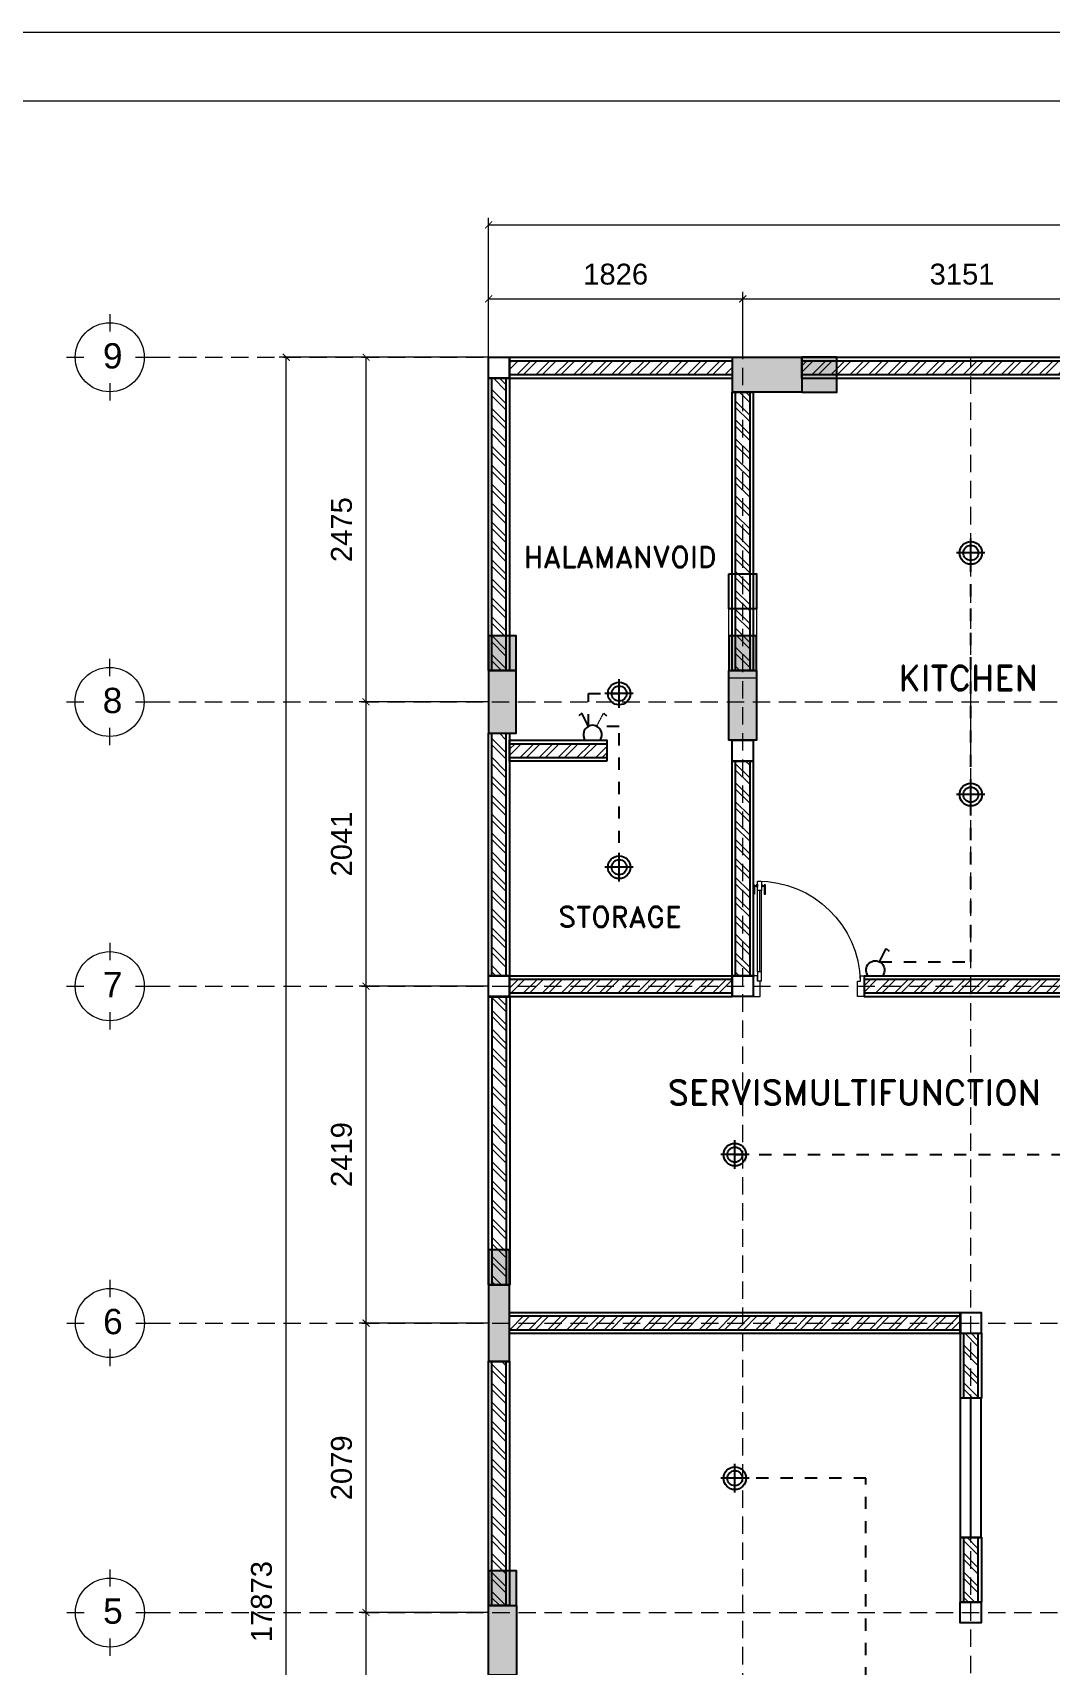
# Model space of a CAD drawing. Header units: millimetres. Extents: x 19632 to 183655, y 41319 to 69325.
# Drawn here: x 29988 to 37302, y 57599 to 69325 of the extents above; entities that cross this region are included whole.
import ezdxf
from ezdxf.enums import TextEntityAlignment as Align

# ---------------------------------------------------------------- set-up
doc = ezdxf.new("R2010")
doc.units = ezdxf.units.MM
doc.header["$MEASUREMENT"] = 0
for name, pattern in [('DASHED2', [0.375, 0.25, -0.125]), ('FHIDDEN', [0.25, 0.125, -0.125]), ('HIDDEN2', [0.1875, 0.125, -0.0625]), ('SLD-Solid', [0])]:
    doc.linetypes.add(name, pattern=pattern)
for name, color, linetype, lineweight in [('09-Arsiran', 8, 'Continuous', 5), ('AS', 8, 'HIDDEN2', 5), ('DINDING', 1, 'Continuous', 20), ('DOOR OPENING', 4, 'SLD-Solid', 5), ('HATCH', 8, 'Continuous', 5), ('Kabel', 2, 'DASHED2', 20), ('LEGEND', 1, 'DASHED2', 50), ('XR-KOP A3_MOZART$0$KOP-A1$0$A-GRSKOP', 1, 'Continuous', 5)]:
    doc.layers.add(name, color=color, linetype=linetype, lineweight=lineweight)
for name, color, linetype in [('JALUR LAMPU', 5, 'FHIDDEN'), ('lights (bulb)', 32, 'Continuous'), ('LISTRIK', 2, 'Continuous'), ('tampak', 7, 'Continuous'), ('WALL', 255, 'Continuous')]:
    doc.layers.add(name, color=color, linetype=linetype)
doc.styles.add('HAND', font='ROMAND.SHX', dxfattribs={"width": 0.8, "height": 250})
doc.styles.get("Standard").update_dxf_attribs({"font": 'arial.ttf'})
doc.dimstyles.new('DIM100', dxfattribs={"dimscale": 0, "dimtxt": 150, "dimasz": 50, "dimexe": 50, "dimexo": 0, "dimgap": 100, "dimtad": 1, "dimtoh": 1, "dimdec": 0, "dimdsep": 46, "dimtxsty": 'Standard', "dimblk": 'ARCHTICK', "dimcen": 1, "dimclrd": 1, "dimclre": 1, "dimadec": 0, "dimazin": 0, "dimtfac": 250, "dimtdec": 0, "dimtix": 1, "dimtmove": 0, "dimatfit": 3, "dimldrblk": 'DOT', "dimfxl": 150, "dimtolj": 1, "dimtzin": 0, "dimlwd": 5, "dimlwe": 5, "dimarcsym": 0})

# ---------------------------------------------------------------- blocks, each defined once
blk = doc.blocks.new('DSS54322')
blk.add_lwpolyline([(-8025, 20820), (-7825, 20820), (-7825, 20570), (-8025, 20570)], close=True)
at = {"layer": 'Kabel'}
blk.add_lwpolyline([(-8025, 20570), (-7825, 20570), (-7825, 20070), (-8025, 20070)], close=True, dxfattribs=at)
blk = doc.blocks.new('hsdh')
at = {"layer": 'XR-KOP A3_MOZART$0$KOP-A1$0$A-GRSKOP', "color": 0, "linetype": 'Continuous', "lineweight": 5}
blk.add_lwpolyline([(145480, 82601), (107945, 82601), (107945, 56197), (145480, 56197)], close=True, dxfattribs=at)
at = {"layer": 'XR-KOP A3_MOZART$0$KOP-A1$0$A-GRSKOP', "color": 5, "linetype": 'Continuous', "lineweight": 5}
blk.add_lwpolyline([(145017, 82138), (108409, 82138), (108409, 56660), (145017, 56660)], close=True, dxfattribs=at)
blk = doc.blocks.new('*U41')
at = {"layer": 'HATCH'}
h = blk.add_hatch(dxfattribs=at)
h.set_pattern_fill('ANSI32', color=0, scale=10)
h.set_pattern_definition([(45, (-19942.19, -10567.46), (-67.3519, 67.3519), []), (45, (-19897.29, -10567.46), (-67.3519, 67.3519), [])])
h.paths.add_polyline_path([(-3382, 50), (-3382, -50), (-1303, -50), (-1303, 50)])
at = {"layer": 'WALL', "color": 0}
for points in [[(-3382, 75), (-1303, 75), (-1303, -75), (-3382, -75)], [(-3382, 50), (-1303, 50), (-1303, -50), (-3382, -50)]]:
    blk.add_lwpolyline(points, close=True, dxfattribs=at)
blk = doc.blocks.new('*U34')
at = {"layer": 'HATCH'}
h = blk.add_hatch(dxfattribs=at)
h.set_pattern_fill('ANSI32', color=0, scale=10)
h.set_pattern_definition([(45, (-19843.16, -10567.46), (-67.3519, 67.3519), []), (45, (-19798.26, -10567.46), (-67.3519, 67.3519), [])])
h.paths.add_polyline_path([(-3283, 50), (-3283, -50), (-1303, -50), (-1303, 50)])
at = {"layer": 'WALL', "color": 0}
for points in [[(-3283, 75), (-1303, 75), (-1303, -75), (-3283, -75)], [(-3283, 50), (-1303, 50), (-1303, -50), (-3283, -50)]]:
    blk.add_lwpolyline(points, close=True, dxfattribs=at)
blk = doc.blocks.new('*U6')
at = {"layer": 'HATCH'}
h = blk.add_hatch(dxfattribs=at)
h.set_pattern_fill('ANSI32', color=0, scale=10)
h.set_pattern_definition([(45, (2126.09, -10567.46), (-67.3519, 67.3519), []), (45, (2170.99, -10567.46), (-67.3519, 67.3519), [])])
h.paths.add_polyline_path([(9484, -50), (9484, 50), (7899, 50), (7899, -50)])
at = {"layer": 'WALL', "color": 0}
for points in [[(7899, 75), (9484, 75), (9484, -75), (7899, -75)], [(7899, 50), (9484, 50), (9484, -50), (7899, -50)]]:
    blk.add_lwpolyline(points, close=True, dxfattribs=at)
blk = doc.blocks.new('*U35')
at = {"layer": 'HATCH'}
h = blk.add_hatch(dxfattribs=at)
h.set_pattern_fill('ANSI32', color=0, scale=10)
h.set_pattern_definition([(45, (564.82, -10567.46), (-67.3519, 67.3519), []), (45, (609.72, -10567.46), (-67.3519, 67.3519), [])])
h.paths.add_polyline_path([(9137, -50), (9137, 50), (6685, 50), (6685, -50)])
at = {"layer": 'WALL', "color": 0}
for points in [[(6685, 75), (9137, 75), (9137, -75), (6685, -75)], [(6685, 50), (9137, 50), (9137, -50), (6685, -50)]]:
    blk.add_lwpolyline(points, close=True, dxfattribs=at)
blk = doc.blocks.new('*U42')
at = {"layer": 'HATCH'}
h = blk.add_hatch(dxfattribs=at)
h.set_pattern_fill('ANSI32', color=0, scale=10)
h.set_pattern_definition([(45, (-20693.43, -10567.46), (-67.3519, 67.3519), []), (45, (-20648.53, -10567.46), (-67.3519, 67.3519), [])])
h.paths.add_polyline_path([(-3580, 50), (-3580, -50), (-1856, -50), (-1856, 50)])
at = {"layer": 'WALL', "color": 0}
for points in [[(-3580, 75), (-1856, 75), (-1856, -75), (-3580, -75)], [(-3580, 50), (-1856, 50), (-1856, -50), (-3580, -50)]]:
    blk.add_lwpolyline(points, close=True, dxfattribs=at)
blk = doc.blocks.new('*U141')
at = {"layer": 'HATCH'}
h = blk.add_hatch(dxfattribs=at)
h.set_pattern_fill('ANSI32', color=0, scale=10)
h.set_pattern_definition([(45, (3017.42, -10567.46), (-67.3519, 67.3519), []), (45, (3062.32, -10567.46), (-67.3519, 67.3519), [])])
h.paths.add_polyline_path([(9484, -50), (9484, 50), (8791, 50), (8791, -50)])
at = {"layer": 'WALL', "color": 0}
for points in [[(8791, 75), (9484, 75), (9484, -75), (8791, -75)], [(8791, 50), (9484, 50), (9484, -50), (8791, -50)]]:
    blk.add_lwpolyline(points, close=True, dxfattribs=at)
blk = doc.blocks.new('*U7')
at = {"layer": 'HATCH'}
h = blk.add_hatch(dxfattribs=at)
h.set_pattern_fill('ANSI32', color=0, scale=10)
h.set_pattern_definition([(45, (-20495.355, -10567.46), (-67.3519, 67.3519), []), (45, (-20450.45, -10567.46), (-67.3519, 67.3519), [])])
h.paths.add_polyline_path([(-3382, 50), (-3382, -50), (-1856, -50), (-1856, 50)])
at = {"layer": 'WALL', "color": 0}
for points in [[(-3382, 75), (-1856, 75), (-1856, -75), (-3382, -75)], [(-3382, 50), (-1856, 50), (-1856, -50), (-3382, -50)]]:
    blk.add_lwpolyline(points, close=True, dxfattribs=at)
blk = doc.blocks.new('*U82')
at = {"layer": 'HATCH'}
h = blk.add_hatch(dxfattribs=at)
h.set_pattern_fill('ANSI32', color=0, scale=10)
h.set_pattern_definition([(45, (292.47, -10567.46), (-67.3519, 67.3519), []), (45, (337.37, -10567.46), (-67.3519, 67.3519), [])])
h.paths.add_polyline_path([(8692, -50), (8692, 50), (6858, 50), (6858, -50)])
at = {"layer": 'WALL', "color": 0}
for points in [[(6858, 75), (8692, 75), (8692, -75), (6858, -75)], [(6858, 50), (8692, 50), (8692, -50), (6858, -50)]]:
    blk.add_lwpolyline(points, close=True, dxfattribs=at)
blk = doc.blocks.new('*U51')
at = {"layer": 'HATCH'}
h = blk.add_hatch(dxfattribs=at)
h.set_pattern_fill('ANSI32', color=0, scale=10)
h.set_pattern_definition([(45, (-19972.63, -10567.46), (-67.3519, 67.3519), []), (45, (-19927.73, -10567.46), (-67.3519, 67.3519), [])])
h.paths.add_polyline_path([(-3382, 50), (-3382, -50), (-1333, -50), (-1333, 50)])
at = {"layer": 'WALL', "color": 0}
for points in [[(-3382, 75), (-1333, 75), (-1333, -75), (-3382, -75)], [(-3382, 50), (-1333, 50), (-1333, -50), (-3382, -50)]]:
    blk.add_lwpolyline(points, close=True, dxfattribs=at)
blk = doc.blocks.new('*U8')
at = {"layer": 'HATCH'}
h = blk.add_hatch(dxfattribs=at)
h.set_pattern_fill('ANSI32', color=0, scale=10)
h.set_pattern_definition([(45, (501.89, -10567.46), (-67.3519, 67.3519), []), (45, (546.79, -10567.46), (-67.3519, 67.3519), [])])
h.paths.add_polyline_path([(9484, -50), (9484, 50), (6275, 50), (6275, -50)])
at = {"layer": 'WALL', "color": 0}
for points in [[(6275, 75), (9484, 75), (9484, -75), (6275, -75)], [(6275, 50), (9484, 50), (9484, -50), (6275, -50)]]:
    blk.add_lwpolyline(points, close=True, dxfattribs=at)
blk = doc.blocks.new('*U75')
at = {"layer": 'HATCH'}
h = blk.add_hatch(dxfattribs=at)
h.set_pattern_fill('ANSI32', color=0, scale=10)
h.set_pattern_definition([(45, (-18659.67, -10567.46), (-67.3519, 67.3519), []), (45, (-18614.77, -10567.46), (-67.3519, 67.3519), [])])
h.paths.add_polyline_path([(-1932, 50), (-1932, -50), (-1471, -50), (-1471, 50)])
at = {"layer": 'WALL', "color": 0}
for points in [[(-1932, 75), (-1471, 75), (-1471, -75), (-1932, -75)], [(-1932, 50), (-1471, 50), (-1471, -50), (-1932, -50)]]:
    blk.add_lwpolyline(points, close=True, dxfattribs=at)
blk = doc.blocks.new('_ArchTick')
at = {"color": 0, "linetype": 'ByBlock', "const_width": 0.15}
blk.add_lwpolyline([(-0.5, -0.5), (0.5, 0.5)], dxfattribs=at)
blk = doc.blocks.new('*D265')
at = {"color": 1, "lineweight": 5, "transparency": 16777216}
for p, q in [((33265, 66994), (33265, 67463)), ((35091, 66994), (35091, 67463)), ((33265, 67413), (35091, 67413))]:
    blk.add_line(p, q, dxfattribs=at)
at = {"layer": 'Defpoints', "color": 0, "transparency": 16777216}
for p in [(35091, 67413), (33265, 66994), (35091, 66994)]:
    blk.add_point(p, dxfattribs=at)
at = {"color": 1, "lineweight": 5, "transparency": 16777216, "xscale": 50, "yscale": 50, "zscale": 50, "rotation": 180}
blk.add_blockref('_ArchTick', (33265, 67413), dxfattribs=at)
at = {"color": 1, "lineweight": 5, "transparency": 16777216, "xscale": 50, "yscale": 50, "zscale": 50}
blk.add_blockref('_ArchTick', (35091, 67413), dxfattribs=at)
at = {"color": 0, "transparency": 16777216, "insert": (34178, 67590), "char_height": 150, "attachment_point": 5}
blk.add_mtext('\\A1;1826', dxfattribs=at)
blk = doc.blocks.new('_DOT')
at = {"color": 0, "linetype": 'ByBlock'}
blk.add_line((-0.5, 0), (-1, 0), dxfattribs=at)
at = {"color": 0, "linetype": 'ByBlock', "const_width": 0.5}
blk.add_lwpolyline([(-0.25, 0, 1), (0.25, 0, 1)], format="xyb", close=True, dxfattribs=at)
blk = doc.blocks.new('*D210')
at = {"color": 1, "lineweight": 5, "transparency": 16777216}
for p, q in [((35091, 66994), (35091, 67463)), ((38243, 66992), (38243, 67463)), ((35091, 67413), (38243, 67413))]:
    blk.add_line(p, q, dxfattribs=at)
at = {"layer": 'Defpoints', "color": 0, "transparency": 16777216}
for p in [(38243, 67413), (35091, 66994), (38243, 66992)]:
    blk.add_point(p, dxfattribs=at)
at = {"color": 1, "lineweight": 5, "transparency": 16777216, "xscale": 50, "yscale": 50, "zscale": 50, "rotation": 180}
blk.add_blockref('_ArchTick', (35091, 67413), dxfattribs=at)
at = {"color": 1, "lineweight": 5, "transparency": 16777216, "xscale": 50, "yscale": 50, "zscale": 50}
blk.add_blockref('_ArchTick', (38243, 67413), dxfattribs=at)
at = {"color": 0, "transparency": 16777216, "insert": (36667, 67590), "char_height": 150, "attachment_point": 5}
blk.add_mtext('\\A1;3151', dxfattribs=at)
blk = doc.blocks.new('*D212')
at = {"color": 1, "lineweight": 5, "transparency": 16777216}
for p, q in [((33265, 66994), (33265, 67995)), ((33265, 67945), (42779, 67945)), ((42779, 66992), (42779, 67995))]:
    blk.add_line(p, q, dxfattribs=at)
at = {"layer": 'Defpoints', "color": 0, "transparency": 16777216}
for p in [(42779, 67945), (33265, 66994), (42779, 66992)]:
    blk.add_point(p, dxfattribs=at)
at = {"color": 1, "lineweight": 5, "transparency": 16777216, "xscale": 50, "yscale": 50, "zscale": 50, "rotation": 180}
blk.add_blockref('_ArchTick', (33265, 67945), dxfattribs=at)
at = {"color": 1, "lineweight": 5, "transparency": 16777216, "xscale": 50, "yscale": 50, "zscale": 50}
blk.add_blockref('_ArchTick', (42779, 67945), dxfattribs=at)
at = {"color": 0, "transparency": 16777216, "insert": (38022, 68122), "char_height": 150, "attachment_point": 5}
blk.add_mtext('\\A1;9514', dxfattribs=at)
blk = doc.blocks.new('*D214')
at = {"color": 1, "lineweight": 5, "transparency": 16777216}
for p, q in [((33263, 57979), (32334, 57979)), ((32384, 54567), (32384, 57979)), ((33265, 54567), (32334, 54567))]:
    blk.add_line(p, q, dxfattribs=at)
at = {"layer": 'Defpoints', "color": 0, "transparency": 16777216}
for p in [(32384, 57979), (33263, 57979), (33265, 54567)]:
    blk.add_point(p, dxfattribs=at)
at = {"color": 1, "lineweight": 5, "transparency": 16777216, "xscale": 50, "yscale": 50, "zscale": 50}
for p, rotation in [((32384, 57979), 90), ((32384, 54567), 270)]:
    blk.add_blockref('_ArchTick', p, dxfattribs=dict(at, rotation=rotation))
at = {"color": 0, "transparency": 16777216, "insert": (32208, 56273), "char_height": 150, "attachment_point": 5, "rotation": 90}
blk.add_mtext('\\A1;3412', dxfattribs=at)
blk = doc.blocks.new('*D215')
at = {"color": 1, "lineweight": 5, "transparency": 16777216}
for p, q in [((33263, 60058), (32334, 60058)), ((32384, 57979), (32384, 60058)), ((33263, 57979), (32334, 57979))]:
    blk.add_line(p, q, dxfattribs=at)
at = {"layer": 'Defpoints', "color": 0, "transparency": 16777216}
for p in [(32384, 60058), (33263, 60058), (33263, 57979)]:
    blk.add_point(p, dxfattribs=at)
at = {"color": 1, "lineweight": 5, "transparency": 16777216, "xscale": 50, "yscale": 50, "zscale": 50}
for p, rotation in [((32384, 60058), 90), ((32384, 57979), 270)]:
    blk.add_blockref('_ArchTick', p, dxfattribs=dict(at, rotation=rotation))
at = {"color": 0, "transparency": 16777216, "insert": (32208, 59018), "char_height": 150, "attachment_point": 5, "rotation": 90}
blk.add_mtext('\\A1;2079', dxfattribs=at)
blk = doc.blocks.new('*D216')
at = {"color": 1, "lineweight": 5, "transparency": 16777216}
for p, q in [((33263, 62477), (32334, 62477)), ((32384, 60058), (32384, 62477)), ((33263, 60058), (32334, 60058))]:
    blk.add_line(p, q, dxfattribs=at)
at = {"layer": 'Defpoints', "color": 0, "transparency": 16777216}
for p in [(32384, 62477), (33263, 62477), (33263, 60058)]:
    blk.add_point(p, dxfattribs=at)
at = {"color": 1, "lineweight": 5, "transparency": 16777216, "xscale": 50, "yscale": 50, "zscale": 50}
for p, rotation in [((32384, 62477), 90), ((32384, 60058), 270)]:
    blk.add_blockref('_ArchTick', p, dxfattribs=dict(at, rotation=rotation))
at = {"color": 0, "transparency": 16777216, "insert": (32208, 61268), "char_height": 150, "attachment_point": 5, "rotation": 90}
blk.add_mtext('\\A1;2419', dxfattribs=at)
blk = doc.blocks.new('*D217')
at = {"color": 1, "lineweight": 5, "transparency": 16777216}
for p, q in [((33263, 64519), (32334, 64519)), ((32384, 62477), (32384, 64519)), ((33263, 62477), (32334, 62477))]:
    blk.add_line(p, q, dxfattribs=at)
at = {"layer": 'Defpoints', "color": 0, "transparency": 16777216}
for p in [(32384, 64519), (33263, 64519), (33263, 62477)]:
    blk.add_point(p, dxfattribs=at)
at = {"color": 1, "lineweight": 5, "transparency": 16777216, "xscale": 50, "yscale": 50, "zscale": 50}
for p, rotation in [((32384, 64519), 90), ((32384, 62477), 270)]:
    blk.add_blockref('_ArchTick', p, dxfattribs=dict(at, rotation=rotation))
at = {"color": 0, "transparency": 16777216, "insert": (32208, 63498), "char_height": 150, "attachment_point": 5, "rotation": 90}
blk.add_mtext('\\A1;2041', dxfattribs=at)
blk = doc.blocks.new('*D218')
at = {"color": 1, "lineweight": 5, "transparency": 16777216}
for p, q in [((33263, 66994), (32334, 66994)), ((32384, 64519), (32384, 66994)), ((33263, 64519), (32334, 64519))]:
    blk.add_line(p, q, dxfattribs=at)
at = {"layer": 'Defpoints', "color": 0, "transparency": 16777216}
for p in [(32384, 66994), (33263, 66994), (33263, 64519)]:
    blk.add_point(p, dxfattribs=at)
at = {"color": 1, "lineweight": 5, "transparency": 16777216, "xscale": 50, "yscale": 50, "zscale": 50}
for p, rotation in [((32384, 66994), 90), ((32384, 64519), 270)]:
    blk.add_blockref('_ArchTick', p, dxfattribs=dict(at, rotation=rotation))
at = {"color": 0, "transparency": 16777216, "insert": (32208, 65756), "char_height": 150, "attachment_point": 5, "rotation": 90}
blk.add_mtext('\\A1;2475', dxfattribs=at)
blk = doc.blocks.new('*D220')
at = {"color": 1, "lineweight": 5, "transparency": 16777216}
for p, q in [((33263, 66994), (31760, 66994)), ((31810, 49121), (31810, 66994)), ((33265, 49121), (31760, 49121))]:
    blk.add_line(p, q, dxfattribs=at)
at = {"layer": 'Defpoints', "color": 0, "transparency": 16777216}
for p in [(31810, 66994), (33263, 66994), (33265, 49121)]:
    blk.add_point(p, dxfattribs=at)
at = {"color": 1, "lineweight": 5, "transparency": 16777216, "xscale": 50, "yscale": 50, "zscale": 50}
for p, rotation in [((31810, 66994), 90), ((31810, 49121), 270)]:
    blk.add_blockref('_ArchTick', p, dxfattribs=dict(at, rotation=rotation))
at = {"color": 0, "transparency": 16777216, "insert": (31633, 58057), "char_height": 150, "attachment_point": 5, "rotation": 90}
blk.add_mtext('\\A1;17873', dxfattribs=at)
blk = doc.blocks.new('FDFGKAA')
at = {"layer": 'tampak', "transparency": 33554687}
h = blk.add_hatch(dxfattribs=at)
h.set_pattern_fill('ANSI31', color=256, scale=10)
h.set_pattern_definition([(45, (-73606.7004, -18895.478), (-0.8838834765, 0.8838834765), [])])
h.paths.add_polyline_path([(212885, 41901), (213385, 41901), (213385, 41651), (212885, 41651)])
h.paths.add_polyline_path([(215861, 41900), (215861, 41700), (216361, 41700), (216361, 41900)])
h.paths.add_polyline_path([(218871, 41900), (218871, 41700), (219371, 41700), (219371, 41900)])
h.paths.add_polyline_path([(220648, 41900), (220448, 41900), (220448, 41300), (220648, 41300)])
h.paths.add_polyline_path([(216009, 39651), (216209, 39651), (216209, 39151), (216009, 39151)])
h.paths.add_polyline_path([(212859, 39651), (213059, 39651), (213059, 39151), (212859, 39151)])
h.paths.add_polyline_path([(211132, 39651), (211132, 39201), (211332, 39201), (211332, 39651)])
h.paths.add_polyline_path([(220648, 37858), (220448, 37858), (220448, 37258), (220648, 37258)])
h.paths.add_polyline_path([(220648, 35490), (220448, 35490), (220448, 34890), (220648, 34890)])
h.paths.add_polyline_path([(219021, 35390), (219221, 35390), (219221, 34890), (219021, 34890)])
h.paths.add_polyline_path([(216595, 35065), (216595, 34865), (216095, 34865), (216095, 35065)])
h.paths.add_polyline_path([(211133, 35240), (211133, 34690), (211283, 34690), (211283, 35240)])
h.paths.add_polyline_path([(219205, 32436), (219005, 32436), (219005, 32936), (219205, 32936)])
h.paths.add_polyline_path([(216296, 32436), (216096, 32436), (216096, 32936), (216296, 32936)])
h.paths.add_polyline_path([(211333, 32436), (211133, 32436), (211133, 32936), (211333, 32936)])
h.paths.add_polyline_path([(211135, 29398), (211135, 28798), (211285, 28798), (211285, 29398)])
h.paths.add_polyline_path([(216098, 29398), (216098, 28798), (216248, 28798), (216248, 29398)])
h.paths.add_polyline_path([(219048, 29398), (219048, 28798), (219198, 28798), (219198, 29398)])
h = blk.add_hatch(color=5, dxfattribs=at)
h.dxf.hatch_style = 1
h.paths.add_polyline_path([(213385, 41901), (213385, 41651), (213635, 41651), (213635, 41901)])
h.paths.add_polyline_path([(215611, 41900), (215611, 41700), (215861, 41700), (215861, 41900)])
h.paths.add_polyline_path([(216361, 41900), (216361, 41700), (216611, 41700), (216611, 41900)])
h.paths.add_polyline_path([(218621, 41900), (218621, 41700), (218871, 41700), (218871, 41900)])
h.paths.add_polyline_path([(220648, 41900), (220648, 41300), (220898, 41300), (220898, 41900)])
h.paths.add_polyline_path([(220648, 39058), (220648, 38458), (220898, 38458), (220898, 39058)])
h.paths.add_polyline_path([(219046, 39651), (219246, 39651), (219246, 39901), (219046, 39901)])
h.paths.add_polyline_path([(220648, 37844), (220648, 37244), (220898, 37244), (220898, 37844)])
h.paths.add_polyline_path([(216009, 39651), (216209, 39651), (216209, 39901), (216009, 39901)])
h.paths.add_polyline_path([(212859, 39651), (213059, 39651), (213059, 39901), (212859, 39901)])
h.paths.add_polyline_path([(211132, 39651), (211332, 39651), (211332, 39901), (211132, 39901)])
h.paths.add_polyline_path([(215436, 37508), (215436, 37308), (215686, 37308), (215686, 37508)])
h.paths.add_polyline_path([(219198, 38058), (218998, 38058), (218998, 37808), (219198, 37808)])
h.paths.add_polyline_path([(220648, 35490), (220648, 34890), (220898, 34890), (220898, 35490)])
h.paths.add_polyline_path([(219205, 32436), (219005, 32436), (219005, 32186), (219205, 32186)])
h.paths.add_polyline_path([(216371, 32336), (216021, 32336), (216021, 32936), (216371, 32936)])
h.paths.add_polyline_path([(211132, 32936), (211333, 32936), (211333, 33186), (211132, 33186)])
h.paths.add_polyline_path([(211132, 35240), (211283, 35240), (211283, 35490), (211132, 35490)])
h.paths.add_polyline_path([(219198, 29648), (219048, 29648), (219048, 29398), (219198, 29398)])
h.paths.add_polyline_path([(216248, 29648), (216098, 29648), (216098, 29398), (216248, 29398)])
h.paths.add_polyline_path([(211132, 29398), (211283, 29398), (211283, 29648), (211132, 29648)])
for points in [[(212885, 41901), (213385, 41901), (213385, 41651), (212885, 41651), (212885, 41901)], [(213385, 41901), (213385, 41651), (213635, 41651), (213635, 41901), (213385, 41901)], [(211132, 39651), (211332, 39651), (211332, 39901), (211132, 39901), (211132, 39651)], [(212859, 39651), (213059, 39651), (213059, 39901), (212859, 39901), (212859, 39651)], [(211132, 39651), (211132, 39201), (211332, 39201), (211332, 39651), (211132, 39651)], [(212859, 39651), (213059, 39651), (213059, 39151), (212859, 39151), (212859, 39651)], [(211132, 35240), (211283, 35240), (211283, 35490), (211132, 35490), (211132, 35240)], [(211133, 35240), (211133, 34690), (211283, 34690), (211283, 35240), (211133, 35240)], [(211132, 32936), (211333, 32936), (211333, 33186), (211132, 33186), (211132, 32936)], [(211333, 32436), (211133, 32436), (211133, 32936), (211333, 32936), (211333, 32436)]]:
    blk.add_lwpolyline(points)
blk = doc.blocks.new('*U52')
at = {"layer": 'HATCH'}
h = blk.add_hatch(dxfattribs=at)
h.set_pattern_fill('ANSI32', color=0, scale=10)
h.set_pattern_definition([(45, (-20283.15, -10567.46), (-67.3519, 67.3519), []), (45, (-20238.25, -10567.46), (-67.3519, 67.3519), [])])
h.paths.add_polyline_path([(-3382, 50), (-3382, -50), (-1644, -50), (-1644, 50)])
at = {"layer": 'WALL', "color": 0}
for points in [[(-3382, 75), (-1644, 75), (-1644, -75), (-3382, -75)], [(-3382, 50), (-1644, 50), (-1644, -50), (-3382, -50)]]:
    blk.add_lwpolyline(points, close=True, dxfattribs=at)
blk = doc.blocks.new('KUSEN PINTU')
at = {"layer": 'DOOR OPENING', "linetype": 'Continuous', "transparency": 33554687}
for p, q in [((-30, 110), (-30, 150)), ((-30, 150), (-5, 150)), ((-5, 150), (-5, 145)), ((-5, 145), (0, 145)), ((0, 145), (0, 5)), ((-50, 110), (-30, 110)), ((-50, 0), (-50, 110)), ((-5, 0), (-50, 0)), ((0, 5), (-5, 5)), ((-5, 5), (-5, 0))]:
    blk.add_line(p, q, dxfattribs=at)
at = {"layer": 'DOOR OPENING', "linetype": 'Continuous', "ltscale": 10, "transparency": 33554687}
for p, q in [((0, 145), (0, 150)), ((0, 5), (0, 0))]:
    blk.add_line(p, q, dxfattribs=at)
blk = doc.blocks.new('A$C3020dce1')
at = {"layer": 'DOOR OPENING', "linetype": 'Continuous', "transparency": 33554687}
for p, q in [((110, 60), (110, 30)), ((110, 60), (178, 60)), ((178, 30), (110, 30)), ((178, 60), (178, 30)), ((735, 79), (735, 88)), ((735, 88), (802, 88)), ((802, 79), (735, 79)), ((802, 10), (735, 10)), ((735, 10), (735, 2)), ((735, 2), (802, 2)), ((830, 60), (762, 60)), ((762, 60), (762, 30)), ((762, 30), (830, 30)), ((785, 60), (785, 62)), ((807, 60), (785, 60)), ((807, 30), (785, 30)), ((785, 30), (785, 28)), ((787, 64), (806, 64)), ((787, 26), (806, 26)), ((802, 88), (802, 79)), ((802, 2), (802, 10)), ((807, 62), (807, 60)), ((807, 28), (807, 30)), ((830, 30), (830, 60))]:
    blk.add_line(p, q, dxfattribs=at)
at = {"layer": 'DOOR OPENING', "transparency": 33554687}
blk.add_line((110, 30), (150, 30), dxfattribs=at)
at = {"layer": 'DOOR OPENING', "linetype": 'Continuous', "ltscale": 10, "transparency": 33554687}
for p, q in [((178, 60), (762, 60)), ((762, 45), (178, 45)), ((178, 30), (762, 30)), ((793, 64), (793, 79)), ((793, 10), (793, 26)), ((799, 64), (799, 79)), ((799, 10), (799, 26))]:
    blk.add_line(p, q, dxfattribs=at)
at = {"layer": 'DOOR OPENING', "color": 8, "ltscale": 2, "transparency": 33554687}
blk.add_arc((93, 33), 737, 359.775, 88.6553, dxfattribs=at)
at = {"layer": 'DOOR OPENING', "linetype": 'Continuous', "transparency": 33554687}
for centre, start, end in [((787, 62), 90, 180), ((787, 28), 180, 270), ((806, 62), 360, 90), ((806, 28), 270, 0)]:
    blk.add_arc(centre, 1.69, start, end, dxfattribs=at)
at = {"layer": 'DOOR OPENING', "linetype": 'Continuous', "transparency": 33554687, "xscale": -1, "rotation": 270}
blk.add_blockref('KUSEN PINTU', (0, 800), dxfattribs=at)
at = {"layer": 'DOOR OPENING', "linetype": 'Continuous', "transparency": 33554687, "rotation": 270}
blk.add_blockref('KUSEN PINTU', (0, 0), dxfattribs=at)
blk = doc.blocks.new('LMP DL - P')
at = {"color": 0}
for p, q in [((-114, 0), (114, 0)), ((0, -113), (0, 113))]:
    blk.add_line(p, q, dxfattribs=at)
for radius in [90, 60]:
    blk.add_circle((0, 0), radius, dxfattribs=at)
blk = doc.blocks.new('DSDS')
at = {"layer": 'Kabel'}
blk.add_line((686953, 140753), (687001, 140848), dxfattribs=at)
at = {"layer": 'LISTRIK', "ltscale": 0.05}
for p, q in [((686845, 140848), (686824, 140829)), ((686893, 140753), (686845, 140848)), ((687001, 140848), (687022, 140829))]:
    blk.add_line(p, q, dxfattribs=at)
blk.add_arc((686923, 140694), 66.6, 322.8316, 217.1685, dxfattribs=at)
blk = doc.blocks.new('DSDSDS44')
at = {"layer": 'LISTRIK', "ltscale": 0.05}
for p, q in [((690519, 135376), (690567, 135281)), ((690567, 135281), (690588, 135300))]:
    blk.add_line(p, q, dxfattribs=at)
blk.add_arc((690489, 135435), 66.6, 142.8315, 37.1684, dxfattribs=at)

msp = doc.modelspace()

# ---------------------------------------------------------------- linework, layer by layer
for points in [[(33264.7, 66993.7), (33414.7, 66993.7), (33414.7, 66843.7), (33264.7, 66843.7), (33264.7, 66993.7)], [(35016.2, 64243.7), (35166.2, 64243.7), (35166.2, 64093.7), (35016.2, 64093.7), (35016.2, 64243.7)], [(33264.7, 62552.2), (33414.7, 62552.2), (33414.7, 62402.2), (33264.7, 62402.2), (33264.7, 62552.2)], [(35016.2, 62552.2), (35166.2, 62552.2), (35166.2, 62402.2), (35016.2, 62402.2), (35016.2, 62552.2)], [(36654.7, 60133.7), (36804.7, 60133.7), (36804.7, 59983.7), (36654.7, 59983.7), (36654.7, 60133.7)], [(36654.7, 59518.7), (36654.7, 58518.7), (36804.7, 58518.7), (36804.7, 59518.7), (36654.7, 59518.7)], [(36730.5, 58518.7), (36729.7, 59518.7)], [(36654.7, 58053.7), (36804.7, 58053.7), (36804.7, 57903.7), (36654.7, 57903.7), (36654.7, 58053.7)]]:
    msp.add_lwpolyline(points)
at = {"layer": '09-Arsiran'}
for p, q in [((30542.1, 67303.7), (30542.1, 67179.7)), ((30232, 66993.7), (30356.1, 66993.7)), ((30728.1, 66993.7), (30852.1, 66993.7)), ((30542.1, 66807.7), (30542.1, 66683.7)), ((30540.6, 64828.7), (30540.6, 64704.7)), ((30230.6, 64518.7), (30354.6, 64518.7)), ((30726.6, 64518.7), (30850.6, 64518.7)), ((30540.6, 64332.7), (30540.6, 64208.7)), ((30542.1, 62787.3), (30542.1, 62663.3)), ((30232, 62477.2), (30356.1, 62477.2)), ((30728.1, 62477.2), (30852.1, 62477.2)), ((30542.1, 62291.2), (30542.1, 62167.2)), ((30543.5, 60368), (30543.5, 60244)), ((30233.5, 60058), (30357.5, 60058)), ((30729.5, 60058), (30853.6, 60058)), ((30543.5, 59871.9), (30543.5, 59747.9)), ((30543.5, 58288.7), (30543.5, 58164.7)), ((30233.5, 57978.7), (30357.5, 57978.7)), ((30729.5, 57978.7), (30853.6, 57978.7)), ((30543.5, 57792.7), (30543.5, 57668.7))]:
    msp.add_line(p, q, dxfattribs=at)
for centre in [(30542.1, 66993.7), (30540.6, 64518.7), (30542.1, 62477.2), (30543.5, 60058), (30543.5, 57978.7)]:
    msp.add_circle(centre, 248, dxfattribs=at)
at = {"layer": 'AS', "ltscale": 1000}
for p, q in [((30852.1, 66993.7), (42780.6, 66993.7)), ((33264.7, 46456.2), (33264.7, 66993.7)), ((35090.5, 46356.2), (35090.5, 66993.7)), ((36729.7, 46481.2), (36729.7, 66993.7)), ((30850.6, 64518.7), (42779.1, 64518.7)), ((30852.1, 62477.2), (42780.6, 62477.2)), ((30853.6, 60058), (42782, 60058)), ((30853.6, 57978.7), (42782, 57978.7))]:
    msp.add_line(p, q, dxfattribs=at)
at = {"layer": 'JALUR LAMPU', "ltscale": 700}
for points in [[(36073.9, 62651.9), (36729.7, 62651.9), (36729.7, 65588.8)], [(33982.1, 64343.3), (33982.1, 64578.6), (34202.3, 64578.6)], [(34202.3, 63331.3), (34202.3, 64343.3), (34042.2, 64343.3)], [(35034.7, 61267.2), (37501.4, 61267.2)], [(35975.7, 56273), (35975.7, 58943), (35034.7, 58943)]]:
    msp.add_lwpolyline(points, dxfattribs=at)

# ---------------------------------------------------------------- block references
for name, p in [('DSS54322', (43015, 44618.3)), ('FDFGKAA', (-177868.7, 25092.7))]:
    msp.add_blockref(name, p)
at = {"xscale": 1.009725849341427, "yscale": 1.009725849341427, "zscale": 1.009725849341427}
for name, p, rotation in [('*U6', (42990.9, 66918), 180), ('*U35', (44742.4, 66918), 180), ('*U41', (33339, 63428.4), 270), ('*U34', (35090.5, 63428.4), 270), ('*U42', (33339, 60678.4), 270), ('*U141', (42990.9, 64168), 180), ('*U7', (35090.5, 60678.4), 270), ('*U6', (42990.9, 62476.5), 180), ('*U82', (44742.4, 62476.5), 180), ('*U51', (33340.5, 58986.9), 270), ('*U8', (42990.9, 60058), 180), ('*U75', (36730.5, 58033.4), 270), ('*U52', (33339, 56369.1), 270), ('*U75', (36730.5, 56568.4), 270)]:
    msp.add_blockref(name, p, dxfattribs=dict(at, rotation=rotation))
at = {"layer": 'DINDING', "xscale": -1, "rotation": 180}
msp.add_blockref('DSDSDS44', (-654445.2, 198027.8), dxfattribs=at)
at = {"layer": 'JALUR LAMPU'}
msp.add_blockref('DSDS', (-652911, -76409.9), dxfattribs=at)
at = {"layer": 'LEGEND', "xscale": 1.060683167240732, "yscale": 1.060683167240732, "zscale": 1.060683167240732}
msp.add_blockref('hsdh', (-94863.4, -18288.1), dxfattribs=at)
at = {"layer": 'LEGEND', "xscale": -1, "rotation": 270}
msp.add_blockref('A$C3020dce1', (35166.2, 62402.2), dxfattribs=at)
at = {"layer": 'lights (bulb)', "transparency": 33554687, "xscale": 0.9028734449379653, "yscale": 0.9028734449379653, "zscale": 0.9028734449379653, "rotation": 89.99999999999997}
for p in [(36729.7, 65588.8), (34202.3, 64578.6), (36729.7, 63852.9), (34202.3, 63331.3), (35034.7, 61267.2), (35034.7, 58943)]:
    msp.add_blockref('LMP DL - P', p, dxfattribs=at)

# ---------------------------------------------------------------- texts
at = {"color": 4, "style": 'HAND'}
for tag, height, p in [('HALAMANVOID', 149.014, (34209.4, 65559.4)), ('KITCHEN', 178.897, (36712, 64690.7)), ('STORAGE', 149.014, (34209.4, 62975.4)), ('SERVISMULTIFUNCTION', 178.897, (35893.3, 61713.6))]:
    msp.add_attdef(tag, text='%%UDENAH LANTAI DASAR', height=height, rotation=0, dxfattribs=at).set_placement(p, align=Align.MIDDLE)
at = {"layer": '09-Arsiran', "color": 2, "char_height": 181.6, "attachment_point": 1}
for s, width, insert in [('9', 181.624, (30492.8, 67095)), ('8', 181.624, (30491.3, 64620)), ('7', 43.207, (30492.8, 62578.6)), ('6', 43.207, (30494.2, 60159.3)), ('5', 43.207, (30494.2, 58080))]:
    msp.add_mtext_dynamic_manual_height_columns(s, width=width, gutter_width=908.1, heights=[0], dxfattribs=dict(at, insert=insert))

# ---------------------------------------------------------------- dimensions: what is measured, and where the dimension line sits
for base, p1, p2, override, picture, middle in [((42779.1, 67944.9), (33264.7, 66993.7), (42779.1, 66992.2), {"dimscale": 1}, '*D212', (38021.9, 68121.5)), ((35091.1947, 67413.4811), (33264.7358, 66993.6941), (35091.1947, 66993.6941), {"dimscale": 1}, '*D265', (34177.9652, 67590.067)), ((38242.6536, 67413.4811), (35091.1947, 66993.6941), (38242.6536, 66992.2353), {"dimscale": 1, "dimtmove": 1}, '*D210', (36666.9241, 67590.1182))]:
    dim = msp.add_linear_dim(base=base, p1=p1, p2=p2, dimstyle='DIM100', override=override)
    dim.commit()
    dim.dimension.update_dxf_attribs({"geometry": picture, "text_midpoint": middle})
for base, p1, p2, override, picture, middle in [((31809.7, 66993.7), (33264.7, 49120.8), (33263.3, 66993.7), {"dimscale": 1}, '*D220', (31633, 58057.2)), ((32384.4, 66993.7), (33263.3, 64518.7), (33263.3, 66993.7), {"dimscale": 1, "dimtmove": 1}, '*D218', (32207.8, 65756.2)), ((32384.4075, 64518.6941), (33263.2769, 62477.2353), (33263.2769, 64518.6941), {"dimscale": 1, "dimtmove": 1}, '*D217', (32207.8215, 63497.9647)), ((32384.4, 62477.2), (33263.3, 60058), (33263.3, 62477.2), {"dimscale": 1, "dimtmove": 1}, '*D216', (32207.8, 61267.6)), ((32384.4, 60058), (33263.3, 57978.7), (33263.3, 60058), {"dimscale": 1, "dimtmove": 1}, '*D215', (32207.8, 59018.3)), ((32384.4, 57978.7), (33264.7, 54566.5), (33263.3, 57978.7), {"dimscale": 1, "dimtmove": 1}, '*D214', (32207.8, 56272.6))]:
    dim = msp.add_linear_dim(base=base, p1=p1, p2=p2, angle=90, dimstyle='DIM100', override=override)
    dim.commit()
    dim.dimension.update_dxf_attribs({"geometry": picture, "text_midpoint": middle})

doc.saveas('drawing.dxf')
